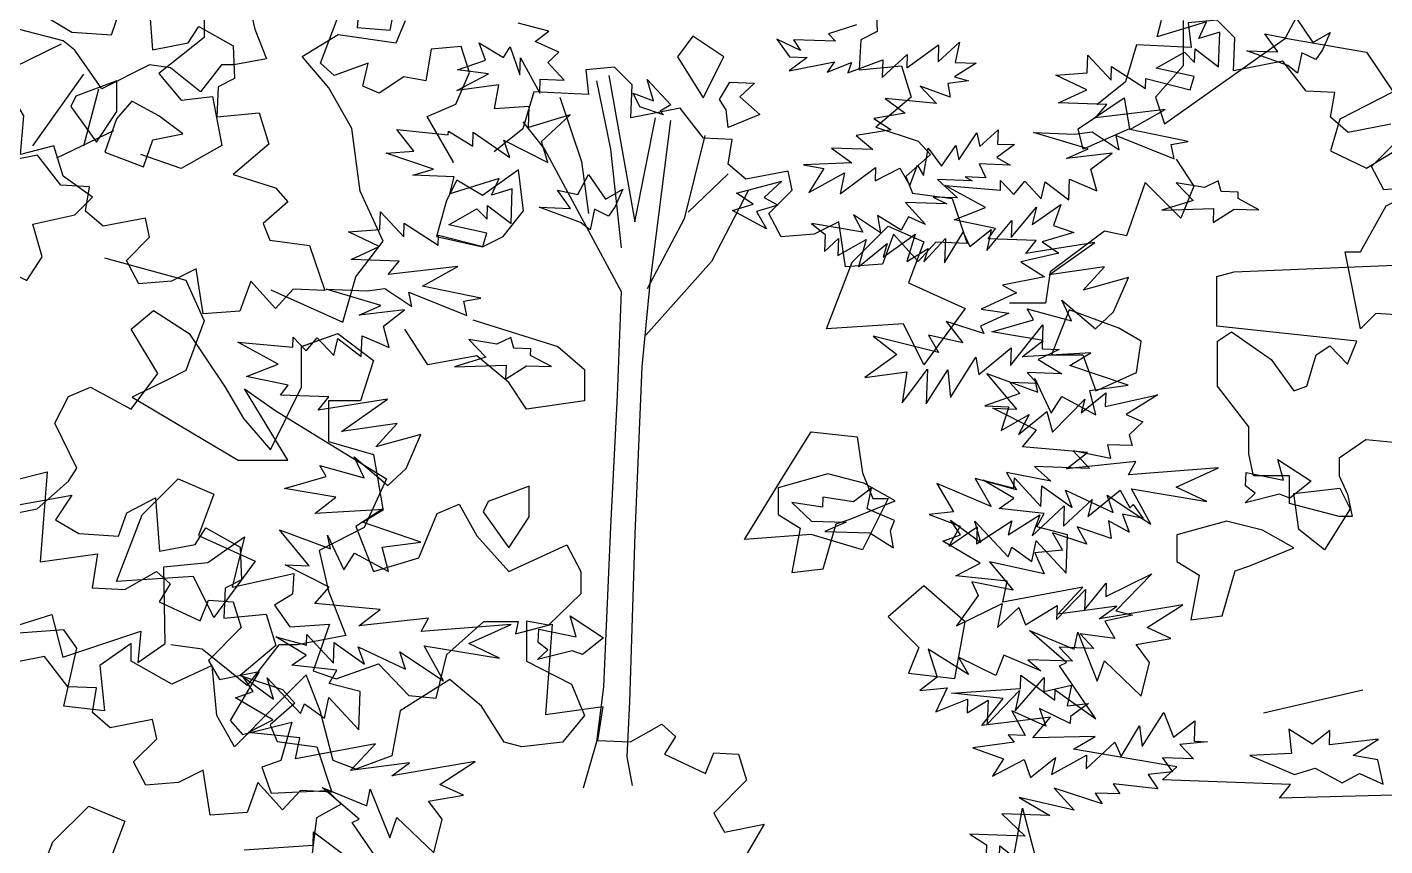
# Model space of a CAD drawing. Header units: inches. Extents: x -11 to 128, y 7 to 56.
# Drawn here: x 27.9556 to 28.4256, y 22.6971 to 22.9804 of the extents above; entities that cross this region are included whole.
import ezdxf

# ---------------------------------------------------------------- set-up
doc = ezdxf.new("R2010")
doc.units = ezdxf.units.IN
doc.header["$MEASUREMENT"] = 0
doc.layers.add('CAY', color=94, linetype='Continuous')
doc.layers.add('CAY-3', color=61, linetype='Continuous')
picture_1 = doc.add_image_def('image1.jpg', size_in_pixel=(1680, 1093))

# ---------------------------------------------------------------- blocks, each defined once
blk = doc.blocks.new('A$C76451831')
at = {"layer": 'CAY'}
for p, q in [((987.6, 1801.8), (994.6, 1818.9)), ((1594.3, 1818.9), (1594.3, 1784.1)), ((915, 1791.2), (942.7, 1808.3)), ((942.7, 1808.3), (987.6, 1801.8)), ((1580.1, 1739.3), (1673.3, 1805.4)), ((1673.3, 1805.4), (1735.8, 1794.7)), ((935.7, 1767), (915, 1791.2)), ((1735.8, 1794.7), (1756.4, 1764.1)), ((1594.3, 1784.1), (1573, 1759.9)), ((953.4, 1735.8), (935.7, 1767)), ((1573, 1759.9), (1580.1, 1739.3)), ((1756.4, 1764.1), (1715.1, 1742.8)), ((1715.1, 1742.8), (1708.1, 1718.6)), ((959.8, 1687.4), (953.4, 1735.8)), ((1708.1, 1718.6), (1735.8, 1705.1)), ((1735.8, 1705.1), (1763.5, 1722.2)), ((977.5, 1649), (959.8, 1687.4)), ((956.3, 1621.3), (977.5, 1649)), ((946.3, 1586.5), (956.3, 1621.3)), ((890.9, 1611.3), (946.3, 1586.5)), ((1732.8, 1302.8), (1656.2, 1285.1)), ((5031.3, 755.2), (5031.3, 720.4)), ((5065.6, 747.7), (5070.3, 726.8)), ((4922.5, 717.8), (4887.9, 726.8)), ((5070.3, 726.8), (5079.3, 704)), ((5297.2, 725.2), (5273.4, 731.5)), ((5286.5, 717.4), (5297.2, 725.2)), ((5534.4, 730.1), (5512.8, 723.1)), ((5512.8, 723.1), (5518.1, 717.5)), ((4825.4, 669), (4921.3, 715.4)), ((4931.5, 710.7), (4922.5, 717.8)), ((5031.3, 720.4), (4996.5, 692.7)), ((5248.4, 702.9), (5243.4, 716.2)), ((5243.4, 716.2), (5262.1, 705.1)), ((5262.1, 705.1), (5267.3, 713.1)), ((5267.3, 713.1), (5274.7, 691.5)), ((5304.8, 709.1), (5286.5, 717.4)), ((5472.8, 719.1), (5482.8, 705.6)), ((5491.1, 710.3), (5472.8, 719.1)), ((5518.1, 717.5), (5485.9, 718.6)), ((5485.9, 718.6), (5491.1, 710.3)), ((5573.1, 697), (5597.7, 714.7)), ((5597.3, 701.6), (5613.7, 716.9)), ((5597.7, 714.7), (5597.3, 701.6)), ((5613.7, 716.9), (5610.4, 701.1)), ((4952.3, 680.8), (4931.5, 710.7)), ((5079.3, 704), (5054.2, 699.3)), ((5226.8, 695.5), (5248.4, 702.9)), ((5274.7, 691.5), (5275.2, 704.7)), ((5275.2, 704.7), (5290.1, 677.4)), ((5296.4, 701.2), (5304.8, 709.1)), ((5496.3, 705.1), (5482.4, 694.7)), ((5482.4, 694.7), (5517.5, 701.6)), ((5482.8, 705.6), (5496.3, 705.1)), ((5517.5, 701.6), (5511.8, 693.7)), ((5527.6, 693.1), (5554.7, 703.1)), ((5554.2, 689.5), (5573.5, 707.4)), ((5554.7, 703.1), (5554.2, 689.5)), ((5573.5, 707.4), (5573.1, 697)), ((4899.3, 636.8), (4938.6, 692.2)), ((4989.3, 699.3), (4952.3, 680.8)), ((5005.4, 696.9), (4989.3, 699.3)), ((4996.5, 692.7), (5013.6, 672)), ((5028.6, 678.5), (5005.4, 696.9)), ((5044.7, 699.3), (5028.6, 678.5)), ((5054.2, 699.3), (5044.7, 699.3)), ((5226.3, 679.6), (5250.7, 692.4)), ((5250.7, 692.4), (5226.8, 695.5)), ((5309, 687.6), (5296.4, 701.2)), ((5511.8, 693.7), (5530.6, 701.2)), ((5530.6, 701.2), (5527.6, 693.1)), ((5626.7, 700.5), (5610, 690.2)), ((5610.4, 701.1), (5626.7, 700.5)), ((4938.6, 636.8), (4950, 680.8)), ((5258.6, 683.9), (5226.3, 679.6)), ((5255.2, 665.5), (5258.6, 683.9)), ((5290.1, 677.4), (5290.5, 688.3)), ((5290.5, 688.3), (5309, 687.6)), ((5606.7, 674.5), (5583.5, 683)), ((5583.5, 683), (5596.1, 669.4)), ((5620.8, 687.1), (5604.8, 685)), ((5604.8, 685), (5606.7, 674.5)), ((5610, 690.2), (5620.8, 687.1)), ((5013.6, 672), (5037.8, 675)), ((5037.8, 675), (5044.9, 637.2)), ((5596.1, 669.4), (5556.4, 673.5)), ((5556.4, 673.5), (5571.9, 662.1)), ((5282, 667.2), (5255.2, 665.5)), ((5281.5, 650.9), (5282, 667.2)), ((5313.5, 660.7), (5281.5, 650.9)), ((5291.5, 640.2), (5313.5, 660.7)), ((5571.9, 662.1), (5547.7, 658)), ((5179.9, 649.5), (5219.6, 645.4)), ((5192.9, 632.7), (5179.9, 649.5)), ((5561, 649.3), (5534.1, 644.8)), ((5547.7, 658), (5561, 649.3)), ((5629.4, 636.5), (5643.5, 649.2)), ((5643.5, 649.2), (5643.1, 638.3)), ((4917.8, 627.7), (4961.8, 648.6)), ((5219.6, 645.4), (5219.7, 648.1)), ((5219.7, 648.1), (5238.4, 636.6)), ((5238.4, 636.6), (5238.7, 647.4)), ((5238.7, 647.4), (5267.1, 627.9)), ((5262.5, 641.2), (5296.4, 624.1)), ((5267.1, 627.9), (5262.5, 641.2)), ((5296.4, 624.1), (5291.5, 640.2)), ((5534.1, 644.8), (5546.9, 634)), ((5613.2, 626.2), (5627.1, 647)), ((5627.1, 647), (5629.4, 636.5)), ((5013.6, 619.5), (4982.4, 630.1)), ((5044.9, 637.2), (5013.6, 619.5)), ((5171.6, 631.2), (5192.9, 632.7)), ((5208.3, 619), (5171.6, 631.2)), ((5515.2, 635.1), (5530.7, 623.7)), ((5546.9, 634), (5515.2, 635.1)), ((5586.1, 614), (5589.5, 635.2)), ((5589.5, 635.2), (5599.9, 621.2)), ((5599.9, 621.2), (5610.9, 637.2)), ((5610.9, 637.2), (5613.2, 626.2)), ((5656.2, 637.9), (5642.7, 627.9)), ((5643.1, 638.3), (5656.2, 637.9)), ((5192.3, 614.2), (5208.3, 619)), ((5530.7, 623.7), (5493.4, 622.2)), ((5493.4, 622.2), (5509.2, 619.4)), ((5509.2, 619.4), (5497.7, 600.8)), ((5521.7, 599.9), (5549.1, 620.3)), ((5549.1, 620.3), (5548.8, 609.9)), ((5548.8, 609.9), (5567.7, 619.6)), ((5567.7, 619.6), (5575.4, 606.2)), ((5575.4, 606.2), (5581.3, 621.9)), ((5581.3, 621.9), (5586.1, 614)), ((5629, 622.9), (5634, 612.3)), ((5652.9, 622.1), (5629, 622.9)), ((5642.7, 627.9), (5652.9, 622.1)), ((5224, 613.1), (5192.3, 614.2)), ((5220.8, 600), (5224, 613.1)), ((5258.8, 611.8), (5220.8, 600)), ((5252.9, 598.9), (5258.8, 611.8)), ((5497.7, 600.8), (5525, 616.1)), ((5525, 616.1), (5521.7, 599.9)), ((5596.8, 610.9), (5612.2, 596.8)), ((5623.5, 610), (5596.8, 610.9)), ((5618.2, 612.9), (5623.5, 610)), ((5634, 612.3), (5618.2, 612.9)), ((5268.9, 603.8), (5252.9, 598.9)), ((5268, 577.1), (5268.9, 603.8)), ((5612.2, 596.8), (5593.6, 597.4)), ((5593.6, 597.4), (5603.9, 592.1)), ((5219.9, 576), (5241.7, 588.4)), ((5241.7, 588.4), (5249.5, 580.4)), ((5249.5, 580.4), (5249.9, 590.8)), ((5249.9, 590.8), (5268, 577.1)), ((5603.9, 592.1), (5572.2, 593.2)), ((5572.2, 593.2), (5587.5, 576.3)), ((5653.7, 566.3), (5673.1, 589.7)), ((5669.9, 576.2), (5691.8, 591.7)), ((5673.1, 589.7), (5669.9, 576.2)), ((5691.8, 591.7), (5686.2, 575.6)), ((5166.8, 572.4), (5167.3, 586)), ((5167.3, 586), (5185.2, 566.8)), ((5185.2, 566.8), (5185.5, 577.2)), ((5185.5, 577.2), (5211.7, 560.4)), ((5249.2, 569.6), (5219.9, 576)), ((5499.6, 577.1), (5510.2, 568.6)), ((5539.2, 570.3), (5499.6, 577.1)), ((5552.8, 569.8), (5532, 583.7)), ((5532, 583.7), (5539.2, 570.3)), ((5568.7, 572), (5550.5, 583.1)), ((5550.5, 583.1), (5552.8, 569.8)), ((5574.5, 582.2), (5568.7, 572)), ((5587.5, 576.3), (5574.5, 582.2)), ((5634.8, 556.1), (5654.2, 579.4)), ((5654.2, 579.4), (5653.7, 566.3)), ((5142.7, 570.6), (5166.8, 572.4)), ((5166.3, 559.3), (5142.7, 570.6)), ((5211.7, 560.4), (5212, 568.1)), ((5212, 568.1), (5246.1, 559.2)), ((5246.1, 559.2), (5249.2, 569.6)), ((5510.2, 568.6), (5509.7, 555.5)), ((5509.7, 555.5), (5520.5, 565.5)), ((5520.5, 565.5), (5520, 552.4)), ((5554.9, 551.2), (5579.5, 568.9)), ((5579.5, 568.9), (5573.3, 547.8)), ((5586.4, 547.4), (5602.9, 565.4)), ((5602.3, 546.8), (5616.7, 570.3)), ((5602.9, 565.4), (5602.3, 546.8)), ((5616.7, 570.3), (5621.8, 559.3)), ((5621.8, 559.3), (5638.1, 572.3)), ((5638.1, 572.3), (5634.8, 556.1)), ((5701.9, 570.1), (5677.6, 562.8)), ((5686.2, 575.6), (5701.9, 570.1)), ((5144.7, 549.2), (5166.3, 559.3)), ((5520, 552.4), (5541.7, 564.8)), ((5541.7, 564.8), (5536, 543.7)), ((5536, 543.7), (5557.9, 561.5)), ((5557.9, 561.5), (5554.9, 551.2)), ((5573.3, 547.8), (5589.5, 557.7)), ((5589.5, 557.7), (5586.4, 547.4)), ((5677.6, 562.8), (5690.5, 554.2)), ((5181.8, 547.9), (5144.7, 549.2)), ((5173.3, 537.8), (5181.8, 547.9)), ((5690.5, 554.2), (5661.2, 547.5)), ((5661.2, 547.5), (5679.4, 536)), ((5227, 544), (5173.3, 537.8)), ((5199.7, 528.7), (5227, 544)), ((5679.4, 536), (5647, 529.4)), ((5683.6, 539.8), (5680.1, 515.6)), ((5125.3, 526.3), (5157, 525.2)), ((5167.5, 513.9), (5125.3, 526.3)), ((5157, 525.2), (5170.6, 527)), ((5170.6, 527), (5191.5, 513.1)), ((5189.1, 524.1), (5233.8, 506.2)), ((5191.5, 513.1), (5189.1, 524.1)), ((5244.7, 519.4), (5199.7, 528.7)), ((5657.7, 523.6), (5630.5, 510.9)), ((5647, 529.4), (5657.7, 523.6)), ((5150.9, 506.4), (5167.5, 513.9)), ((5231.5, 517.1), (5244.7, 519.4)), ((5233.8, 506.2), (5231.5, 517.1)), ((5680.1, 515.6), (5652.4, 515.6)), ((5185.9, 510.6), (5150.9, 506.4)), ((5169.6, 498), (5185.9, 510.6)), ((5651.7, 507.9), (5630, 497.8)), ((5630.5, 510.9), (5651.7, 507.9)), ((5174, 481.5), (5169.6, 498)), ((5632.6, 492.3), (5603.4, 501.4)), ((5603.4, 501.4), (5616.4, 485.1)), ((5630, 497.8), (5632.6, 492.3)), ((5653, 467.5), (5678.1, 498.8)), ((5678.1, 498.8), (5677.5, 480.3)), ((5057.3, 485.6), (5099.7, 481.8)), ((5088.4, 468.6), (5057.3, 485.6)), ((5099.7, 481.8), (5100, 489.5)), ((5100, 489.5), (5110.1, 478.8)), ((5110.1, 478.8), (5118.6, 488.9)), ((5118.6, 488.9), (5131.2, 475.3)), ((5131.2, 475.3), (5134.4, 488.3)), ((5134.4, 488.3), (5152.5, 474.6)), ((5152.5, 474.6), (5153.1, 490.4)), ((5153.1, 490.4), (5174, 481.5)), ((5597.6, 477.6), (5547.3, 490.2)), ((5547.3, 490.2), (5565.4, 476)), ((5589.9, 491), (5597.6, 477.6)), ((5616.4, 485.1), (5589.9, 491)), ((5565.4, 476), (5540.7, 458.3)), ((5606.8, 442.8), (5626.5, 473.9)), ((5626.5, 473.9), (5628.7, 460.7)), ((5628.7, 460.7), (5653.5, 481.1)), ((5653.5, 481.1), (5653, 467.5)), ((5690.6, 479.8), (5674.5, 472.2)), ((5674.5, 472.2), (5692.6, 461.1)), ((5677.5, 480.3), (5690.6, 479.8)), ((5064.1, 459.1), (5088.4, 468.6)), ((5540.7, 458.3), (5573.1, 462.6)), ((5569.5, 438.7), (5589, 464.8)), ((5573.1, 462.6), (5569.5, 438.7)), ((5589, 464.8), (5588.1, 438)), ((5588.1, 438), (5604.8, 464.2)), ((5604.8, 464.2), (5606.8, 442.8)), ((5665.9, 462.1), (5673.8, 453.6)), ((5692.6, 461.1), (5665.9, 462.1)), ((5096, 452.5), (5064.1, 459.1)), ((5090.3, 444.6), (5096, 452.5)), ((5652.5, 454.4), (5660.4, 445.9)), ((5673.8, 453.6), (5652.5, 454.4)), ((5062.5, 449.6), (5086.7, 432.5)), ((5127.4, 443.3), (5090.3, 444.6)), ((5119.3, 433.1), (5127.4, 443.3)), ((5172.7, 441.7), (5119.3, 433.1)), ((5137.3, 416.6), (5172.7, 441.7)), ((5660.4, 445.9), (5633.3, 436.5)), ((5685.6, 416.1), (5710.5, 441.5)), ((5707.5, 431.2), (5726.6, 446.4)), ((5710.5, 441.5), (5707.5, 431.2)), ((5726.6, 446.4), (5726.2, 435.9)), ((5726.2, 435.9), (5766.8, 445)), ((5766.8, 445), (5742.3, 429.9)), ((5633.3, 436.5), (5651.9, 435.8)), ((5651.9, 435.8), (5645.8, 417.4)), ((5645.8, 417.4), (5667.5, 429.8)), ((5659.3, 414.3), (5681.2, 432.1)), ((5667.5, 429.8), (5659.3, 414.3)), ((5681.2, 432.1), (5685.6, 416.1)), ((5742.3, 429.9), (5755.2, 424.1)), ((5180.2, 422.8), (5137.3, 416.6)), ((5163.7, 404.8), (5180.2, 422.8)), ((5755.2, 424.1), (5744.5, 414)), ((5198.4, 414.5), (5163.7, 404.8)), ((5187.1, 388.1), (5198.4, 414.5)), ((5744.5, 414), (5746.9, 405.8)), ((5701.4, 401.9), (5714.1, 388.3)), ((5730.2, 395.9), (5701.4, 401.9)), ((5746.9, 405.8), (5727.9, 406.4)), ((5727.9, 406.4), (5730.2, 395.9)), ((5120.6, 390.5), (5154.7, 381.1)), ((5125.3, 382.1), (5120.6, 390.5)), ((5154.7, 381.1), (5147.1, 397.2)), ((5147.1, 397.2), (5173, 375)), ((5173, 375), (5187.1, 388.1)), ((5714.1, 388.3), (5671.6, 389.8)), ((5671.6, 389.8), (5684.3, 378.5)), ((5093.2, 372.8), (5125.3, 382.1)), ((5171.9, 380.3), (5154.8, 342.6)), ((5625.9, 380.5), (5638.3, 358.8)), ((5657.8, 371.7), (5625.9, 380.5)), ((5650.1, 385.1), (5657.8, 371.7)), ((5684.3, 378.5), (5650.1, 385.1)), ((5132.9, 366), (5093.2, 372.8)), ((5596.3, 376.6), (5609.2, 354.8)), ((5638.3, 358.8), (5596.3, 376.6)), ((5712.8, 351.2), (5737.6, 371.6)), ((5737.6, 371.6), (5745.2, 357.8)), ((5116.6, 353.4), (5132.9, 366)), ((5169.7, 356.6), (5116.6, 353.4)), ((5153.5, 346.7), (5169.7, 356.6)), ((5669.7, 336.4), (5694.5, 359.5)), ((5694, 343.7), (5716, 364.2)), ((5694.5, 359.5), (5694, 343.7)), ((5716, 364.2), (5712.8, 351.2)), ((5745.2, 357.8), (5747.6, 360.4)), ((5747.6, 360.4), (5755.4, 349.7)), ((5198.3, 331.5), (5153.5, 346.7)), ((5609.2, 354.8), (5590.5, 352.7)), ((5590.5, 352.7), (5614.2, 343.7)), ((5626.9, 330.2), (5654.2, 347.8)), ((5651.2, 337), (5675.7, 352.5)), ((5654.2, 347.8), (5651.2, 337)), ((5675.7, 352.5), (5669.7, 336.4)), ((5744.6, 339.2), (5728.6, 347.9)), ((5728.6, 347.9), (5730.8, 334.2)), ((5755.4, 349.7), (5739.6, 353)), ((5739.6, 353), (5744.6, 339.2)), ((5112.4, 313.2), (5089.4, 340.8)), ((5089.4, 340.8), (5128.7, 326.2)), ((5154.8, 342.6), (5120.1, 324.9)), ((5126.4, 336.8), (5139.1, 310)), ((5128.7, 326.2), (5126.4, 336.8)), ((5614.2, 343.7), (5605.5, 328.2)), ((5605.5, 328.2), (5627.4, 343.3)), ((5627.4, 343.3), (5626.9, 330.2)), ((5712.1, 329.9), (5685.6, 338.5)), ((5685.6, 338.5), (5693.3, 325.1)), ((5730.8, 334.2), (5704.4, 343.3)), ((5704.4, 343.3), (5712.1, 329.9)), ((5120.1, 324.9), (5127.1, 293.6)), ((5168.7, 327.6), (5198.3, 331.5)), ((5173.5, 308.8), (5168.7, 327.6)), ((5693.3, 325.1), (5672, 323.1)), ((5139.1, 310), (5147.2, 322.9)), ((5147.2, 322.9), (5173.5, 308.8)), ((5636.8, 316.2), (5655.1, 294.3)), ((5679.1, 307), (5636.8, 316.2)), ((5672, 323.1), (5679.1, 307)), ((5093.9, 313.9), (5112.4, 313.2)), ((5127.7, 296.8), (5093.9, 313.9)), ((5726.5, 289.5), (5762, 306.9)), ((5762, 306.9), (5734.3, 278.4)), ((5116.8, 284), (5127.7, 296.8)), ((5127.1, 293.6), (5140.7, 259.4)), ((5623.2, 300.8), (5628.2, 290.2)), ((5655.1, 294.3), (5623.2, 300.8)), ((5688.7, 271.8), (5710.9, 295)), ((5710.3, 279.2), (5726.9, 299.9)), ((5710.9, 295), (5710.3, 279.2)), ((5726.9, 299.9), (5726.5, 289.5)), ((5167, 279.6), (5116.8, 284)), ((5628.2, 290.2), (5611.5, 266.8)), ((5611.5, 266.8), (5646.6, 284.1)), ((5646.6, 284.1), (5643.2, 265.7)), ((5150.7, 267), (5167, 279.6)), ((5204.4, 272.8), (5150.7, 267)), ((5198.6, 262.6), (5204.4, 272.8)), ((5643.2, 265.7), (5659.6, 281)), ((5659.6, 281), (5664.6, 267.6)), ((5664.6, 267.6), (5689.1, 282.7)), ((5689.1, 282.7), (5688.7, 271.8)), ((5747.3, 275.2), (5725.9, 270.5)), ((5734.3, 278.4), (5747.3, 275.2)), ((5268.1, 267.9), (5198.6, 262.6)), ((5235.4, 253.2), (5268.1, 267.9)), ((5725.9, 270.5), (5733.6, 257.1)), ((5029.8, 248.8), (5005.7, 252.3)), ((5088.8, 252.3), (5064.6, 221)), ((5110, 244.4), (5086.5, 258.4)), ((5086.5, 258.4), (5110.3, 252.1)), ((5103, 252.3), (5088.8, 252.3)), ((5140.7, 259.4), (5103, 252.3)), ((5110.3, 252.1), (5110.6, 260.2)), ((5110.6, 260.2), (5131.1, 238.2)), ((5131.1, 238.2), (5131.7, 254.1)), ((5131.7, 254.1), (5155.1, 237.4)), ((5200.9, 251.6), (5259, 241.9)), ((5215.8, 224.4), (5200.9, 251.6)), ((5259, 241.9), (5235.4, 253.2)), ((5733.6, 257.1), (5706.9, 260.7)), ((5706.9, 260.7), (5717.4, 249.5)), ((5064.6, 221), (5029.8, 248.8)), ((5098.9, 236.6), (5110, 244.4)), ((5155.1, 237.4), (5150.1, 250.7)), ((5150.1, 250.7), (5186.7, 233.6)), ((5186.7, 233.6), (5182.2, 246.9)), ((5182.2, 246.9), (5215.8, 224.4)), ((5620.7, 229.3), (5589.6, 249)), ((5589.6, 249), (5596.6, 227.4)), ((5641.9, 228.5), (5613, 242.7)), ((5613, 242.7), (5620.7, 229.3)), ((5647.9, 244.2), (5641.9, 228.5)), ((5676.5, 232.3), (5647.9, 244.2)), ((5700.8, 239.6), (5666.4, 240.8)), ((5666.4, 240.8), (5676.5, 232.3)), ((5717.4, 249.5), (5690.7, 250.4)), ((5690.7, 250.4), (5700.8, 239.6)), ((5133.6, 232.7), (5098.9, 236.6)), ((5127.8, 222.5), (5133.6, 232.7)), ((5069.2, 216.4), (5061.4, 227.5)), ((5061.4, 227.5), (5084.8, 210.4)), ((5080, 226.9), (5105.7, 199.2)), ((5084.8, 210.4), (5080, 226.9)), ((5151.6, 216.2), (5127.8, 222.5)), ((5596.6, 227.4), (5583.1, 217)), ((5656.8, 201.3), (5679, 227.2)), ((5679, 227.2), (5678.7, 216.4)), ((5678.7, 216.4), (5700.1, 221.1)), ((5700.1, 221.1), (5696.9, 205.3)), ((5055.4, 211.4), (5069.2, 216.4)), ((5084.3, 194.5), (5055.4, 211.4)), ((5124.2, 195.8), (5127.5, 211.6)), ((5127.5, 211.6), (5150.6, 186.8)), ((5150.6, 186.8), (5151.6, 216.2)), ((5583.1, 217), (5604.4, 219)), ((5604.4, 219), (5595.6, 200.7)), ((5595.6, 200.7), (5620, 210.3)), ((5620, 210.3), (5619.6, 199.9)), ((5619.6, 199.9), (5635.8, 209.7)), ((5635.2, 191.1), (5660.1, 217)), ((5635.8, 209.7), (5635.2, 191.1)), ((5660.1, 217), (5656.8, 201.3)), ((5105.7, 199.2), (5108.7, 206.8)), ((5108.7, 206.8), (5124.2, 195.8)), ((5654.1, 201.4), (5664.3, 182.4)), ((5680.4, 189.6), (5654.1, 201.4)), ((5699.1, 191.6), (5675.5, 203.3)), ((5675.5, 203.3), (5680.4, 189.6)), ((5696.9, 205.3), (5713.2, 207)), ((5713.2, 207), (5699.3, 197.1)), ((5754.7, 173.8), (5771.4, 200)), ((5771.4, 200), (5778.9, 181.1)), ((5065.3, 184.8), (5084.3, 194.5)), ((5699.3, 197.1), (5699.1, 191.6)), ((5738.5, 166.2), (5752.5, 189.8)), ((5752.5, 189.8), (5754.7, 173.8)), ((5778.9, 181.1), (5795.2, 193.7)), ((5795.2, 193.7), (5794.7, 177.9)), ((5105.1, 180.6), (5065.3, 184.8)), ((5101.8, 164.4), (5105.1, 180.6)), ((5651.2, 182.9), (5656, 177.3)), ((5664.3, 182.4), (5651.2, 182.9)), ((5163.4, 175.9), (5101.8, 164.4)), ((5144.1, 155.3), (5163.4, 175.9)), ((5656, 177.3), (5624.1, 172.9)), ((5624.1, 172.9), (5647.8, 164.4)), ((5711.5, 156.8), (5733.5, 177.3)), ((5733.5, 177.3), (5738.5, 166.2)), ((5805.1, 177.5), (5783.7, 175.5)), ((5783.7, 175.5), (5794.2, 164.3)), ((5794.7, 177.9), (5805.1, 177.5)), ((5189.6, 161.4), (5144.1, 155.3)), ((5240.4, 162.3), (5176.1, 151.4)), ((5176.1, 151.4), (5189.6, 161.4)), ((5213, 144.7), (5240.4, 162.3)), ((5647.8, 164.4), (5639.2, 151.1)), ((5639.2, 151.1), (5663.7, 163.9)), ((5663.7, 163.9), (5668.6, 150.1)), ((5668.6, 150.1), (5687.7, 165.3)), ((5684.6, 152.2), (5711.8, 167.2)), ((5687.7, 165.3), (5684.6, 152.2)), ((5711.8, 167.2), (5711.5, 156.8)), ((5794.2, 164.3), (5770.2, 165.1)), ((5770.2, 165.1), (5778, 154.4)), ((5778, 154.4), (5759.3, 152.4)), ((5759.3, 152.4), (5766.7, 141.2)), ((5150.9, 117.8), (5122.3, 142.4)), ((5122.3, 142.4), (5156.7, 128.1)), ((5156.7, 128.1), (5159.4, 141.1)), ((5159.4, 141.1), (5174.4, 103.4)), ((5204.4, 131.8), (5231.3, 136.3)), ((5231.3, 136.3), (5213, 144.7)), ((5723.7, 129.6), (5686.9, 141.7)), ((5686.9, 141.7), (5702.2, 124.9)), ((5737.5, 137.3), (5718.5, 137.9)), ((5718.5, 137.9), (5723.7, 129.6)), ((5766.7, 141.2), (5732.4, 145.1)), ((5732.4, 145.1), (5737.5, 137.3)), ((5214.8, 117.9), (5204.4, 131.8)), ((5702.2, 124.9), (5659.9, 134.5)), ((5659.9, 134.5), (5683.5, 120.6)), ((5145.4, 115.3), (5150.9, 117.8)), ((5173.4, 74.4), (5145.4, 115.3)), ((5174.4, 103.4), (5180, 119.1)), ((5180, 119.1), (5208.5, 91.8)), ((5208.5, 91.8), (5214.8, 117.9)), ((5646.4, 121.9), (5664.3, 104.9)), ((5683.5, 120.6), (5646.4, 121.9)), ((5115.3, 97.8), (5115.7, 108.2)), ((5115.7, 108.2), (5141.7, 88.7)), ((5621.8, 106.4), (5634.7, 98.2)), ((5664.3, 104.9), (5621.8, 106.4)), ((5062.2, 94.2), (5115.3, 97.8)), ((5634.7, 98.2), (5633.9, 77))]:
    blk.add_line(p, q, dxfattribs=at)
for points in [[(1240.2, 1791.1), (1216.4, 1806.9), (1204.5, 1791.1), (1224.3, 1759.4)], [(1537.1, 1751.5), (1548.9, 1759.4), (1552.9, 1735.6), (1517.3, 1719.8), (1513.3, 1735.6)], [(1085.8, 1672.3), (1081.8, 1704), (1054.1, 1684.2), (1034.3, 1696), (1026.4, 1680.2), (1018.5, 1652.5), (1054.1, 1644.6), (1069.9, 1652.5)], [(1750.8, 1676.2), (1766.7, 1684.2), (1766.7, 1652.5), (1782.5, 1652.5), (1794.4, 1616.8), (1818.1, 1624.8), (1806.3, 1589.1), (1742.9, 1593.1), (1731.1, 1581.2), (1719.2, 1640.6), (1731.1, 1640.6)], [(1339.1, 1632.7), (1366.8, 1660.4), (1394.5, 1648.5), (1382.7, 1616.8), (1426.2, 1597), (1394.5, 1553.5), (1378.7, 1585.2), (1319.3, 1581.2)], [(1287.7, 1470.3), (1307.5, 1502), (1343.1, 1498), (1347, 1470.3), (1355, 1450.5), (1366.8, 1450.5), (1347, 1410.9), (1307.5, 1422.8), (1256, 1418.8)], [(1058.5, 1448.2), (1054.5, 1440.3), (1074.3, 1412.6), (1090.2, 1436.3), (1090.2, 1460.1)], [(1683.5, 1426.7), (1679.6, 1454.5), (1715.2, 1458.4), (1723.1, 1442.6), (1703.3, 1410.9)], [(1418.3, 1311.9), (1426.2, 1355.4), (1394.5, 1383.2), (1366.8, 1359.4), (1390.6, 1335.6), (1382.7, 1315.8)], [(722.8, 1185.8), (750.5, 1213.5), (778.2, 1201.7), (766.3, 1170), (809.9, 1150.2), (778.2, 1106.6), (762.4, 1138.3), (703, 1134.3)], [(1364.6, 698.7), (1332.9, 710.2), (1356.9, 709.4), (1346.9, 723.3), (1362.7, 720.1), (1370.9, 735.6), (1383.8, 716.6), (1397.3, 724.3), (1391.3, 710.9), (1386.1, 703.4), (1375.4, 708.7), (1372.1, 693)], [(5385.6, 660.9), (5367.2, 667), (5362.2, 677.6), (5377.8, 671.6), (5372.9, 688.1), (5391.3, 668.4), (5383, 663.7)], [(5433.8, 664.7), (5428.6, 672.6), (5436.8, 685.9), (5455.8, 685.2), (5444.5, 674.7), (5459.9, 661), (5435.5, 651)], [(4892.2, 660), (4885.5, 671.4), (4869.4, 671.4), (4869.4, 643.8), (4852.9, 632), (4836.8, 636.8), (4843.9, 609.2), (4871.4, 606.9), (4880.8, 586), (4862.3, 574.6), (4862.3, 553.8), (4871.4, 544.4), (4894.6, 533), (4906.4, 551.4), (4899.3, 576.6), (4931.5, 583.7), (4945.3, 597.4), (4922.5, 613.6), (4915.4, 636.8), (4889.8, 630.1)], [(4975.5, 671.4), (4963.7, 657.6), (4954.7, 632), (4984.6, 620.6), (4991.7, 641.5), (5014.8, 646.2), (4996.4, 660)], [(1313.2, 601.7), (1310.8, 609.9), (1300.2, 604.8), (1278.6, 608.3), (1291.7, 594.7), (1267.4, 587.4), (1307.3, 588.7), (1306.9, 577.9), (1323.2, 588.2), (1342.2, 587.5), (1326.2, 596.2), (1326.3, 601.2)], [(5321.5, 577.9), (5289.7, 589.5), (5313.7, 588.6), (5303.8, 602.6), (5319.5, 599.3), (5327.8, 614.9), (5340.7, 595.8), (5354.1, 603.5), (5348.2, 590.1), (5343, 582.6), (5332.3, 588), (5329, 572.2)], [(5441.9, 600.5), (5476.7, 609.7), (5463.1, 597), (5473.8, 591.2), (5457.3, 586.3), (5465, 572.9), (5438.7, 587), (5454.8, 591.9)], [(5270.1, 480.9), (5267.7, 489.1), (5257.1, 484.1), (5235.4, 487.5), (5248.5, 473.9), (5224.3, 466.6), (5264.2, 467.9), (5263.8, 457.1), (5280, 467.4), (5299.1, 466.7), (5283, 475.4), (5283.2, 480.4)], [(1332, 374.8), (1332.4, 385.2), (1361.2, 379.2), (1356.8, 395.2), (1382.5, 378.5), (1366.1, 365.4), (1358.1, 368.4), (1331.6, 361.7), (1339.5, 369.1)], [(1037.6, 376.9), (1009.9, 384), (971.5, 373.4), (971.5, 352.7), (988.6, 342.1), (982.2, 307.9), (1006.3, 310.8), (1016.4, 345.6), (1027, 349.2), (1061.8, 363.3)], [(5560.6, 340.2), (5563.6, 348.2), (5542.6, 357.1), (5545.9, 372.9), (5532, 362.5), (5508.5, 366), (5508.2, 358.3), (5484.4, 361.9), (5499.7, 347.7), (5526.4, 346.8), (5509.9, 339.7), (5544.7, 338.5), (5562.9, 327)], [(5288.9, 254), (5289.3, 264.4), (5318.1, 258.4), (5313.6, 274.5), (5339.3, 257.7), (5323, 244.7), (5315, 247.7), (5288.4, 240.9), (5296.4, 248.3)], [(1438.2, 144.9), (1433.9, 163.6), (1414.9, 167), (1434.4, 179.5), (1396.7, 175.3), (1397, 186.2), (1383.5, 175.8), (1365.4, 187.3), (1367.4, 168.6), (1335.2, 167), (1369.6, 152.2), (1385.6, 157.1), (1406.5, 146), (1419.9, 153.2)]]:
    blk.add_lwpolyline(points, close=True, dxfattribs=at)
for points in [[(5502.7, 1696.5), (5531.2, 1703.8), (5525.9, 1634.2), (5570.2, 1640.6), (5566, 1614.2), (5591.3, 1613.1), (5615.5, 1626.8), (5626.1, 1617.3), (5617.7, 1603.6), (5649.3, 1588.9), (5655.6, 1604.7), (5674.6, 1603.6), (5680.9, 1583.6), (5655.6, 1558.3), (5664.1, 1543.5), (5694.7, 1549.8), (5672.5, 1511.9), (5682, 1501.3), (5720, 1510.8), (5711.5, 1481.3), (5696.8, 1476), (5704.1, 1456), (5747.4, 1458.1), (5757.9, 1447.5), (5738.9, 1437), (5733.7, 1392.7)], [(677.6, 1347.3), (721.9, 1361), (730.4, 1328.3), (790.5, 1348.3), (788.4, 1324.1), (809.5, 1338.8), (808.4, 1397.9), (842.2, 1401.1), (870.6, 1421.1), (861.1, 1382.1), (908.6, 1392.6), (907.6, 1376.8), (893.8, 1368.4), (905.4, 1351.5), (936, 1353.6), (923.4, 1317.7), (941.3, 1311.4), (974, 1323), (997.2, 1298.7), (1018.3, 1296.6), (1026.7, 1330.4), (1055.2, 1355.7), (1081.6, 1355.7), (1079.5, 1346.2), (1107.9, 1353.6), (1102.7, 1284), (1147, 1290.3), (1142.7, 1263.9), (1168.1, 1262.9), (1192.3, 1276.6), (1202.9, 1267.1), (1194.4, 1253.4), (1226.1, 1238.6), (1232.4, 1254.5), (1251.4, 1253.4), (1257.7, 1233.4), (1232.4, 1208), (1240.8, 1193.3), (1271.4, 1199.6), (1249.3, 1161.6)], [(1446.1, 136.4), (1358.1, 134.1), (1366.6, 144.6), (1267.9, 148.1), (1279.1, 158.1), (1199.4, 171.8), (1216.1, 181.6), (1168, 180.6), (1181.7, 196.4), (1128.5, 190.1), (1145, 210.9), (1105.3, 215), (1158.5, 218.6), (1158.8, 229), (1184.9, 209.5), (1185.2, 217.6), (1216.5, 195.2), (1188.5, 236.1), (1194, 238.6), (1165.5, 263.2), (1199.8, 248.8), (1202.6, 261.9), (1217.6, 224.2), (1223.1, 239.9), (1251.6, 212.6), (1257.9, 238.7), (1247.6, 252.6), (1274.4, 257.1), (1256.2, 265.5), (1283.5, 283.1), (1219.2, 272.2), (1232.7, 282.1), (1187.2, 276), (1206.5, 296.7), (1144.9, 285.2), (1148.2, 301.4), (1108.5, 305.5), (1127.4, 315.3), (1098.5, 332.2), (1112.3, 337.1), (1104.5, 348.3), (1127.9, 331.1), (1123.1, 347.6), (1148.9, 320), (1151.8, 327.6), (1167.3, 316.6), (1170.6, 332.4), (1193.7, 307.5), (1194.8, 337), (1171, 343.2), (1176.8, 353.5), (1142, 357.4), (1153.2, 365.2), (1129.6, 379.1), (1153.4, 372.9), (1153.7, 381), (1174.2, 359), (1174.8, 374.8), (1198.2, 358.2), (1193.2, 371.5), (1229.8, 354.3), (1225.3, 367.6), (1258.9, 345.2), (1244, 372.4), (1302.2, 362.7), (1278.5, 373.9), (1311.2, 388.7), (1241.7, 383.4), (1247.5, 393.6), (1193.8, 387.8), (1210.1, 400.4), (1160, 404.8), (1170.8, 417.6), (1137, 434.6), (1155.6, 434), (1132.5, 461.5), (1171.9, 447), (1169.5, 457.5), (1182.2, 430.8), (1190.3, 443.7), (1216.6, 429.6), (1211.8, 448.3), (1241.4, 452.3), (1196.6, 467.5), (1212.8, 477.3), (1159.7, 474.2), (1176, 486.8), (1136.3, 493.6), (1168.4, 502.9), (1163.7, 511.2), (1197.8, 501.9), (1190.2, 518), (1216.2, 495.8), (1230.2, 508.9), (1241.6, 535.3), (1206.8, 525.6), (1223.3, 543.6), (1180.5, 537.4), (1215.8, 562.4), (1162.5, 553.9), (1170.5, 564), (1133.4, 565.3), (1139.1, 573.3), (1107.2, 579.8), (1131.5, 589.4), (1100.4, 606.4), (1142.9, 602.6), (1143.1, 610.3), (1153.2, 599.5), (1161.7, 609.7), (1174.4, 596.1), (1177.5, 609.1), (1195.6, 595.3), (1196.2, 611.2), (1217.2, 602.3), (1212.8, 618.8), (1229.1, 631.3), (1194, 627.1), (1210.6, 634.7), (1168.4, 647.1), (1200.1, 646), (1213.8, 647.7), (1234.6, 633.9), (1232.3, 644.8), (1276.9, 627), (1274.6, 637.9), (1287.8, 640.2), (1242.8, 649.4), (1270.1, 664.8), (1216.4, 658.5), (1224.9, 668.7), (1187.8, 670), (1209.5, 680.1), (1185.8, 691.3), (1209.9, 693.2), (1210.4, 706.8), (1228.3, 687.6), (1228.7, 698), (1254.8, 681.2), (1255.1, 688.9), (1289.2, 680), (1292.3, 690.3), (1263.1, 696.8), (1284.8, 709.2), (1292.7, 701.2), (1293, 711.6), (1311.1, 697.8), (1312.1, 724.6), (1296, 719.7), (1301.9, 732.6), (1263.9, 720.8), (1267.1, 733.8)], [(1452.6, 1167.1), (1453.1, 1182.9), (1463.7, 1174.4), (1470.5, 1211.8), (1479.7, 1176.6)], [(648.1, 741.9), (647, 728.2), (672.4, 726.1), (675.5, 741.9)], [(1046.8, 750.3), (1047.8, 725), (1035.2, 718.7), (1034.1, 695.5), (1066.8, 698.6), (1074.2, 674.4), (1046.8, 651.2), (1079.5, 640.6), (1089, 630.1), (1070, 613.2), (1075.2, 600.5), (1105.8, 596.3), (1117.4, 561.5), (1093.2, 562.6), (1079.5, 547.8), (1060.5, 568.9), (1052, 545.7), (1023.6, 543.6), (1018.3, 578.4), (999.3, 568.9), (974, 566.8), (964.5, 584.7), (982.4, 602.7), (979.3, 617.4), (946.6, 611.1), (932.9, 622.7), (936, 641.7), (913.9, 642.7), (895.9, 665.9), (858, 658.6), (859, 683.9), (845.3, 697.6), (823.2, 695.5), (825.3, 676.5), (783.1, 678.6), (774.7, 650.1), (752.5, 632.2)], [(720.9, 623.7), (720.9, 624.8), (700.8, 659.6), (723, 669.1), (733.5, 693.4), (727.2, 713.4), (704, 711.3), (699.8, 687), (682.9, 690.2), (663.9, 677.5), (651.3, 682.8), (655.5, 700.7), (629.1, 691.2), (618.6, 700.7), (634.4, 741.9)], [(841.1, 691.2), (861.1, 578.4), (877, 658.6)], [(831.6, 687), (842.2, 634.3), (850.6, 558.4)], [(803.1, 674.4), (820, 624.8), (825.3, 584.7)], [(774.7, 655.4), (791.5, 634.3), (850.6, 524.6), (847.4, 444.5), (842.2, 343.2), (836.9, 219.8), (831.6, 177.6), (821.1, 141.8)], [(888.6, 656.4), (872.7, 530.9), (866.4, 466.6), (861.1, 337.9), (856.9, 208.2), (854.8, 166), (859, 143.9)], [(914.9, 644.8), (899.1, 580.5), (870.6, 526.7)], [(932.9, 615.3), (902.3, 585.8)], [(948.7, 602.7), (920.2, 547.8), (869.6, 490.9)]]:
    blk.add_lwpolyline(points, dxfattribs=at)
at = {"layer": 'CAY-3'}
for p, q in [((5780.9, 626.5), (5794.5, 605.9)), ((5756.9, 608.7), (5742.6, 567.5)), ((5766.8, 598.8), (5756.9, 608.7)), ((5784.5, 581.1), (5766.8, 598.8)), ((5794.5, 605.9), (5784.5, 581.1)), ((5725.5, 571.1), (5683.6, 539.8)), ((5742.6, 567.5), (5725.5, 571.1)), ((4954.6, 550.5), (5017.1, 533.4)), ((5825.7, 539.8), (5961.9, 545.3)), ((5812.2, 536.3), (5825.7, 539.8)), ((5812.2, 497.9), (5812.2, 536.3)), ((5017.1, 533.4), (5031.3, 502.1)), ((472.7, 495.7), (489.8, 509.9)), ((489.8, 509.9), (517.5, 492.2)), ((736.2, 502.8), (801.7, 482.1)), ((493.3, 461.5), (472.7, 495.7)), ((517.5, 492.2), (545.2, 450.9)), ((604.1, 482.1), (631.9, 492.2)), ((631.9, 492.2), (659.6, 471.5)), ((701.4, 468), (683.7, 495.7)), ((5031.3, 502.1), (5017.1, 463.8)), ((5920.1, 486.4), (5812.2, 497.9)), ((5812.8, 486.4), (5823.4, 493.4)), ((5823.4, 493.4), (5854, 472.2)), ((604.1, 450.9), (604.1, 482.1)), ((801.7, 482.1), (822.3, 464.4)), ((5812.8, 451.6), (5812.8, 486.4)), ((5888.8, 475.7), (5899.4, 482.8)), ((5899.4, 482.8), (5913, 468.7)), ((5913, 468.7), (5920.1, 486.4)), ((659.6, 471.5), (649.5, 440.3)), ((739.2, 475.1), (701.4, 468)), ((763.9, 454.4), (739.2, 475.1)), ((5854, 472.2), (5871.7, 448)), ((5881.7, 451.6), (5888.8, 475.7)), ((472.7, 433.8), (493.3, 461.5)), ((822.3, 464.4), (822.3, 440.3)), ((5017.1, 463.8), (5003.6, 456.7)), ((424.3, 443.8), (441.4, 450.9)), ((441.4, 450.9), (472.7, 433.8)), ((545.2, 450.9), (559.3, 426.7)), ((580, 402.5), (604.1, 450.9)), ((777.5, 433.8), (763.9, 454.4)), ((5003.6, 456.7), (4975.9, 443.1)), ((5836.9, 420.3), (5812.8, 451.6)), ((5871.7, 448), (5881.7, 451.6)), ((413.7, 423.2), (424.3, 443.8)), ((624.8, 440.3), (624.8, 409)), ((649.5, 440.3), (624.8, 440.3)), ((822.3, 440.3), (777.5, 433.8)), ((4975.9, 443.1), (5057.6, 394.5)), ((5095.9, 394.5), (5062.5, 449.6)), ((5086.7, 432.5), (5171.9, 380.3)), ((430.8, 388.4), (413.7, 423.2)), ((559.3, 426.7), (580, 402.5)), ((5836.9, 399.6), (5836.9, 420.3)), ((624.8, 409), (659.6, 399)), ((5927.1, 410.3), (5906.5, 396.1)), ((5964.9, 406.7), (5927.1, 410.3)), ((659.6, 399), (666.6, 357.1)), ((5840.5, 382.5), (5836.9, 399.6)), ((424.3, 378.3), (430.8, 388.4)), ((5057.6, 394.5), (5095.9, 394.5)), ((5906.5, 396.1), (5906.5, 382.5)), ((400.1, 357.1), (424.3, 378.3)), ((5868.2, 382.5), (5840.5, 382.5)), ((5868.2, 361.3), (5868.2, 382.5)), ((5906.5, 382.5), (5913, 368.4)), ((5913, 368.4), (5916.5, 351.3)), ((298.9, 336.4), (400.1, 357.1)), ((666.6, 357.1), (646, 343.5)), ((708.5, 353.5), (725.6, 360.6)), ((725.6, 360.6), (739.2, 336.4)), ((5906.5, 351.3), (5868.2, 361.3)), ((694.4, 319.3), (708.5, 353.5)), ((5916.5, 351.3), (5906.5, 351.3)), ((646, 343.5), (659.6, 308.7)), ((739.2, 336.4), (763.9, 308.7)), ((763.9, 308.7), (808.7, 329.4)), ((808.7, 329.4), (819.4, 308.7)), ((659.6, 308.7), (694.4, 319.3)), ((819.4, 308.7), (819.4, 291.6)), ((819.4, 291.6), (794.6, 267.4)), ((420.8, 263.9), (375.4, 260.4)), ((430.8, 249.7), (420.8, 263.9)), ((794.6, 267.4), (777.5, 270.4)), ((777.5, 270.4), (777.5, 239.7)), ((472.7, 253.3), (448.5, 236.2)), ((472.7, 239.7), (472.7, 253.3)), ((420.8, 204.9), (430.8, 249.7)), ((448.5, 236.2), (452, 201.4)), ((503.9, 222), (472.7, 239.7)), ((535.2, 236.2), (503.9, 222)), ((538.7, 197.8), (535.2, 236.2)), ((777.5, 239.7), (812.3, 222)), ((607.7, 229.1), (583.5, 204.9)), ((618.3, 201.4), (607.7, 229.1)), ((718.5, 225.5), (680.2, 201.4)), ((742.7, 204.9), (718.5, 225.5)), ((812.3, 222), (822.3, 197.8)), ((452, 201.4), (420.8, 204.9)), ((583.5, 204.9), (552.3, 173.6)), ((628.3, 163), (618.3, 201.4)), ((680.2, 201.4), (673.7, 166.6)), ((760.4, 177.2), (742.7, 204.9)), ((552.3, 173.6), (538.7, 197.8)), ((822.3, 197.8), (805.2, 177.2)), ((774, 173.6), (760.4, 177.2)), ((805.2, 177.2), (774, 173.6)), ((646, 156.5), (628.3, 163)), ((673.7, 166.6), (646, 156.5))]:
    blk.add_line(p, q, dxfattribs=at)
for points in [[(5966.4, 605.1), (5941.1, 603), (5931.6, 621), (5949.5, 638.9)], [(5946.3, 653.7), (5913.6, 647.3), (5899.9, 658.9), (5903.1, 677.9), (5881, 679), (5863, 702.2), (5825.1, 694.8), (5826.1, 720.1), (5812.4, 733.8), (5790.2, 731.7), (5792.4, 712.7), (5750.2, 714.8), (5741.7, 686.3), (5719.6, 668.4)], [(408.9, 735.2), (426.8, 724.6), (457.4, 722.5), (463.7, 740.4)], [(485.9, 752), (489, 710.9), (516.5, 716.2), (524.9, 728.8), (551.3, 714.1), (552.3, 688.8), (539.7, 682.4), (538.6, 659.2), (571.3, 662.4), (578.7, 638.1), (551.3, 614.9), (584, 604.4), (593.5, 593.8), (574.5, 577), (579.7, 564.3), (610.3, 560.1), (621.9, 525.3), (597.7, 526.3), (584, 511.6), (565, 532.7), (556.5, 509.5), (528.1, 507.4), (522.8, 542.2), (503.8, 532.7), (478.5, 530.6), (469, 548.5), (486.9, 566.4), (483.8, 581.2), (451.1, 574.9), (437.4, 586.5), (440.5, 605.4), (418.4, 606.5), (400.5, 629.7), (362.5, 622.3)], [(4876.6, 358.2), (4929.4, 367.7), (4916.7, 348.7), (4934.6, 338.2), (4965.2, 336), (4971.6, 354), (4993.7, 365.6), (4996.9, 324.4), (5024.3, 329.7), (5032.7, 342.4), (5059.1, 327.6), (5060.2, 302.3), (5047.5, 296), (5046.4, 272.8), (5079.1, 275.9), (5086.5, 251.7), (5059.1, 228.5), (5091.8, 217.9), (5101.3, 207.4), (5082.3, 190.5), (5087.6, 177.8), (5118.2, 173.6), (5129.8, 138.8), (5105.5, 139.9), (5091.8, 125.1), (5072.8, 146.2), (5064.4, 123), (5035.9, 120.9), (5030.6, 155.7), (5011.6, 146.2), (4986.3, 144.1), (4976.8, 162), (4994.8, 179.9), (4991.6, 194.7), (4958.9, 188.4), (4945.2, 200), (4948.4, 219), (4926.2, 220), (4908.3, 243.2), (4870.3, 235.8)]]:
    blk.add_lwpolyline(points, dxfattribs=at)
for points in [[(430.1, 675.3), (426.1, 667.3), (445.9, 639.6), (461.7, 663.4), (461.7, 687.1)], [(5736.7, 496.4), (5698.4, 510.5), (5684.8, 475.7), (5709, 475.7), (5719, 448), (5750.3, 462.2), (5753.8, 486.4)], [(481.1, 352.5), (508.8, 380.2), (536.5, 368.3), (524.6, 336.6), (568.2, 316.8), (536.5, 273.3), (520.7, 305), (461.3, 301)], [(5847.5, 340.7), (5819.8, 347.7), (5781.5, 337.1), (5781.5, 316.5), (5798.6, 305.9), (5792.1, 271.6), (5816.3, 274.6), (5826.3, 309.4), (5836.9, 312.9), (5871.7, 327.1)]]:
    blk.add_lwpolyline(points, close=True, dxfattribs=at)

msp = doc.modelspace()

# ---------------------------------------------------------------- block references
at = {"layer": 'CAY', "xscale": 0.0004489089019145984, "yscale": 0.0004489089019145984, "zscale": 0.0004489089019145984}
for p in [(25.7583, 22.65341), (27.77946, 22.65341), (27.64007, 22.16613), (25.47952, 22.06171)]:
    msp.add_blockref('A$C76451831', p, dxfattribs=at)

# ---------------------------------------------------------------- pictures from other files: only their frames are drawn
image = msp.add_image(picture_1, insert=(12.49661, 7.37723), size_in_units=(74.4025, 48.40591))
image.dxf.flags = 6

doc.saveas('drawing.dxf')
